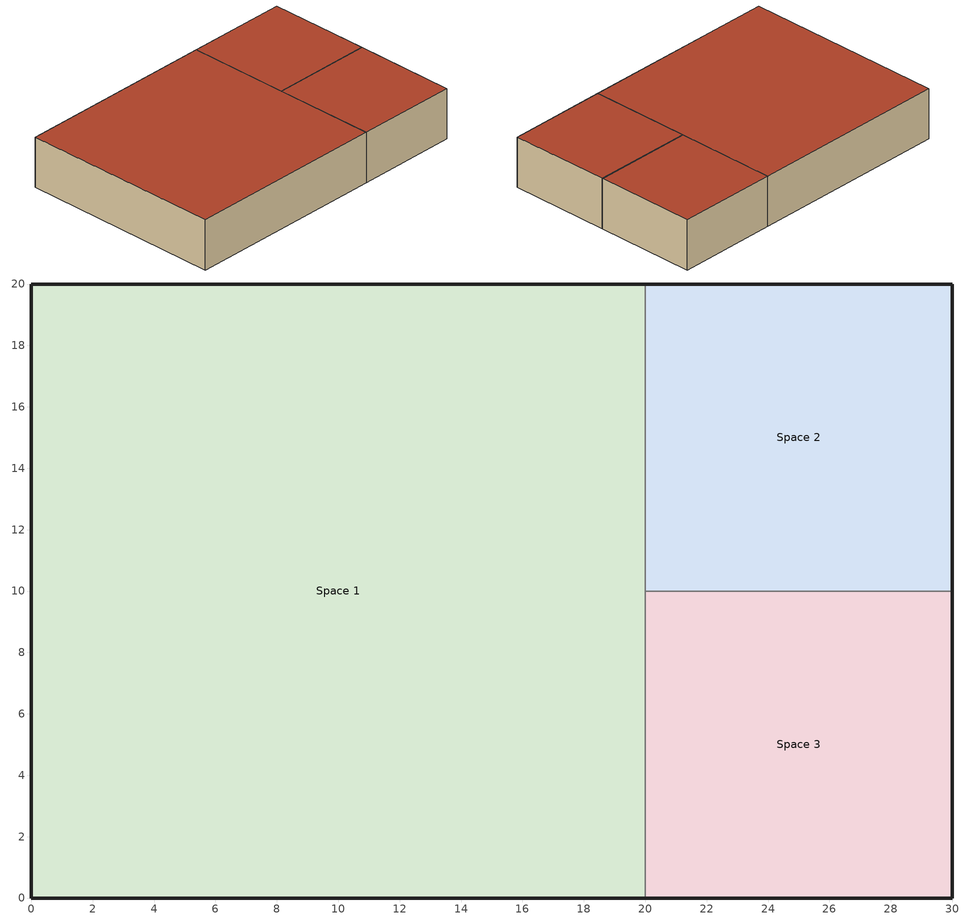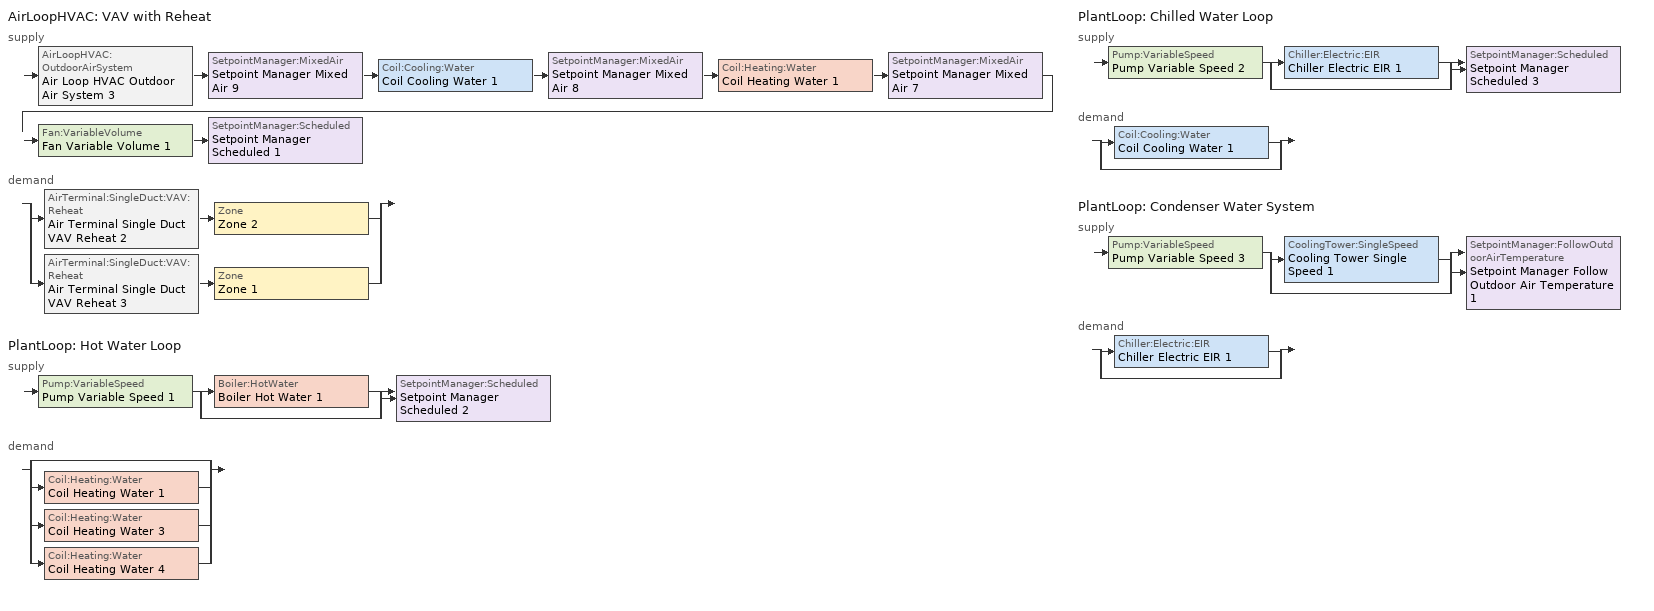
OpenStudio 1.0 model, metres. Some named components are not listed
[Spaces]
Space 1
 floor ground: 0,0 0,20 20,20 20,10 20,0 z0
 wall outside: 20,20 0,20 0,0 20,0 z0:5
 wall to Space 2: 20,10 20,20 z0:5
 wall to Space 3: 20,0 20,10 z0:5
 roof outside: 20,0 20,10 20,20 0,20 0,0 z5
Space 2
 floor ground: 20,10 20,20 30,20 30,10 z0
 wall outside: 30,10 30,20 20,20 z0:5
 wall to Space 3: 20,10 30,10 z0:5
 roof outside: 30,10 30,20 20,20 20,10 z5
Space 3
 floor ground: 20,0 20,10 30,10 30,0 z0
 wall outside: 20,0 30,0 30,10 z0:5
 roof outside: 30,0 30,10 20,10 20,0 z5
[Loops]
AirLoopHVAC 'VAV with Reheat'
 supply: AirLoopHVAC:OutdoorAirSystem 'Air Loop HVAC Outdoor Air System 3' > SetpointManager:MixedAir 'Setpoint Manager Mixed Air 9' > Coil:Cooling:Water 'Coil Cooling Water 1' > SetpointManager:MixedAir 'Setpoint Manager Mixed Air 8' > Coil:Heating:Water 'Coil Heating Water 1' > SetpointManager:MixedAir 'Setpoint Manager Mixed Air 7' > Fan:VariableVolume 'Fan Variable Volume 1' > SetpointManager:Scheduled 'Setpoint Manager Scheduled 1'
 demand: split
  | AirTerminal:SingleDuct:VAV:Reheat 'Air Terminal Single Duct VAV Reheat 2' > Zone 'Zone 2'
  | AirTerminal:SingleDuct:VAV:Reheat 'Air Terminal Single Duct VAV Reheat 3' > Zone 'Zone 1'
PlantLoop 'Hot Water Loop'
 supply: Pump:VariableSpeed 'Pump Variable Speed 1' > split
  | Boiler:HotWater 'Boiler Hot Water 1'
  | bypass
  join > SetpointManager:Scheduled 'Setpoint Manager Scheduled 2'
 demand: split
  | bypass
  | Coil:Heating:Water 'Coil Heating Water 1'
  | Coil:Heating:Water 'Coil Heating Water 3'
  | Coil:Heating:Water 'Coil Heating Water 4'
PlantLoop 'Chilled Water Loop'
 supply: Pump:VariableSpeed 'Pump Variable Speed 2' > split
  | Chiller:Electric:EIR 'Chiller Electric EIR 1'
  | bypass
  join > SetpointManager:Scheduled 'Setpoint Manager Scheduled 3'
 demand: split
  | Coil:Cooling:Water 'Coil Cooling Water 1'
  | bypass
PlantLoop 'Condenser Water System'
 supply: Pump:VariableSpeed 'Pump Variable Speed 3' > split
  | CoolingTower:SingleSpeed 'Cooling Tower Single Speed 1'
  | bypass
  join > SetpointManager:FollowOutdoorAirTemperature 'Setpoint Manager Follow Outdoor Air Temperature 1'
 demand: split
  | Chiller:Electric:EIR 'Chiller Electric EIR 1'
  | bypass
[Building]
Building 1: Default Construction Set=Building Default Constructions
[SizingPeriod:DesignDay] Barometric Pressure {Pa}=98934; Sky Clearness=0; Rain Indicator=0; Snow Indicator=0; Day of Month=21; Daylight Saving Time Indicator=0; Dry-Bulb Temperature Range Modifier Type=DefaultMultipliers
Name | Maximum Dry-Bulb Temperature {C} | Daily Dry-Bulb Temperature Range {deltaC} | Humidity Indicating Conditions at Maximum Dry-Bulb {BasedOnField A3} | Wind Speed {m/s} | Wind Direction {deg} | Month | Day Type | Humidity Indicating Type | Solar Model Indicator | ASHRAE Taub | ASHRAE Taud
Chicago Ohare Intl Ap Ann Clg .4% Condns DB=>MWB | 33.3 | 10.5 | 23.7 | 5.2 | 230 | 7 | SummerDesignDay | Wetbulb | ASHRAETau | 0.455 | 2.05
Chicago Ohare Intl Ap Ann Htg 99.6% Condns DB | -20 | 0 | -20 | 4.9 | 270 | 1 | WinterDesignDay | Wetbulb | ASHRAEClearSky
Chicago Ohare Intl Ap Ann Clg .4% Condns WB=>MDB | 31.2 | 10.5 | 25.5 | 5.2 | 230 | 7 | SummerDesignDay | Wetbulb | ASHRAETau | 0.455 | 2.05
Chicago Ohare Intl Ap Ann Clg .4% Condns Enth=>MDB | 31.4 | 10.5 | 79200 | 5.2 | 230 | 7 | SummerDesignDay | Enthalpy | ASHRAETau | 0.455 | 2.05
Chicago Ohare Intl Ap Ann Clg .4% Condns DP=>MDB | 28.9 | 10.5 | 23.8 | 5.2 | 230 | 7 | SummerDesignDay | Dewpoint | ASHRAETau | 0.455 | 2.05
Chicago Ohare Intl Ap Ann Hum_n 99.6% Condns DP=>MCDB | -19.2 | 0 | -25.7 | 4.9 | 270 | 1 | WinterDesignDay | Dewpoint | ASHRAEClearSky
Chicago Ohare Intl Ap Ann Htg Wind 99.6% Condns WS=>MCDB | -3.5 | 0 | -3.5 | 12.4 | 270 | 1 | WinterDesignDay | Wetbulb | ASHRAEClearSky
[Material] Roughness=Smooth
Name | Thickness {m} | Conductivity {W/m-K} | Density {kg/m3} | Specific Heat {J/kg-K}
Plywood - 5/8in | 0.015875 | 0.12 | 544 | 1210
Expanded Polystyrene - 2in | 0.0508 | 0.0352 | 24 | 1210
Heavyweight Concrete  6in | 0.1524 | 1.95 | 2242.6 | 900
[WindowMaterial:SimpleGlazingSystem]
Glass: U-Factor {W/m2-K}=0.1; Solar Heat Gain Coefficient=0.3; Visible Transmittance=0.7
[Construction]
Ext Wall Construction: Plywood - 5/8in, Expanded Polystyrene - 2in, Heavyweight Concrete  6in
Int Wall Construction: Plywood - 5/8in, Plywood - 5/8in
Roof Construction: Plywood - 5/8in, Expanded Polystyrene - 2in, Expanded Polystyrene - 2in, Plywood - 5/8in
Window Construction: Glass
[DefaultSurfaceConstructions]
Name | Floor Construction | Wall Construction | Roof Ceiling Construction
Default Surface Constructions 1; Default Surface Constructions 3 | Ext Wall Construction | Ext Wall Construction | Roof Construction
Default Surface Constructions 2 | Int Wall Construction | Int Wall Construction
[DefaultSubSurfaceConstructions] Fixed Window Construction=Window Construction; Door Construction=Window Construction
Default Sub Surface Constructions 1; Default Sub Surface Constructions 2
[DefaultConstructionSet]
Building Default Constructions: Default Exterior Surface Constructions=Default Surface Constructions 3; Default Interior Surface Constructions=Default Surface Constructions 2; Default Ground Contact Surface Constructions=Default Surface Constructions 1; Default Exterior SubSurface Constructions=Default Sub Surface Constructions 2; Default Interior SubSurface Constructions=Default Sub Surface Constructions 1
[BuildingStory]
First Floor}: Nominal Floor to Floor Height {m}=5
[Space] Building Story=First Floor}
Name | Space Type | Thermal Zone
Space 1 | Space Type A | Zone 1
Space 2 | Space Type A | Zone 2
Space 3 | Space Type B | Zone 2
[People:Definition]
People Def - 1 person/200sf: Number of People Calculation Method=People/Area; People per Space Floor Area {person/m2}=0.05382; Fraction Radiant=0.3; Sensible Heat Fraction=0.1
[Lights:Definition] Design Level Calculation Method=Watts/Area; Fraction Radiant=0.3; Fraction Visible=0.2; Return Air Fraction=0
Name | Watts per Space Floor Area {W/m2}
Lights Def - 1 W/sf | 11
Lights Def - 2 W/sf | 22
[DesignSpecification:OutdoorAir]
Design OA: Outdoor Air Flow per Person {m3/s-person}=0.010765
[SpaceType] Default Schedule Set=Building Default Schedule Set; Design Specification Outdoor Air Object=Design OA
Space Type A; Space Type B
[People] People Definition=People Def - 1 person/200sf
Name | Space or SpaceType
People for Space Type A | Space Type A
People for Space Type B | Space Type B
[Lights]
Name | Lights Definition | Space or SpaceType
Lights for Space Type A | Lights Def - 1 W/sf | Space Type A
Lights for Space Type B | Lights Def - 2 W/sf | Space Type B
[DefaultScheduleSet]
Building Default Schedule Set: Number of People Schedule=Occupancy Schedule; People Activity Level Schedule=People Activity Schedule; Lighting Schedule=Lighting Schedule
[ThermalZone] Use Ideal Air Loads=No
Name | Thermostat
Zone 1 | Thermostat Setpoint Dual Setpoint 1
Zone 2 | Thermostat Setpoint Dual Setpoint 2
[Sizing:Zone] Zone Cooling Design Supply Air Temperature {C}=14; Zone Heating Design Supply Air Temperature {C}=40; Zone Cooling Design Supply Air Humidity Ratio {kg-H2O/kg-air}=0.0085; Zone Heating Design Supply Air Humidity Ratio {kg-H2O/kg-air}=0.008; Heating Design Air Flow Method=DesignDay
Name | Cooling Design Air Flow Method
Zone 1 | DesignDay
Zone 2
[Zone equipment]
Zone 1: Air Terminal Single Duct VAV Reheat 3
Zone 2: Air Terminal Single Duct VAV Reheat 2
[ThermostatSetpoint:DualSetpoint] Heating Setpoint Temperature Schedule=Heating Setpoint Schedule; Cooling Setpoint Temperature Schedule=Cooling Setpoint Schedule
Thermostat Setpoint Dual Setpoint 1; Thermostat Setpoint Dual Setpoint 2
[AirLoopHVAC]
VAV with Reheat: Design Supply Air Flow Rate {m3/s}=AutoSize
[AvailabilityManager:Scheduled]
Availability Manager Scheduled 3: Schedule=Always On Discrete
[Sizing:System]
VAV with Reheat: Type of Load to Size On=Sensible; Design Outdoor Air Flow Rate {m3/s}=Autosize; Minimum System Air Flow Ratio=0.3; Preheat Design Temperature {C}=7; Preheat Design Humidity Ratio {kg-H2O/kg-Air}=0.008; Precool Design Temperature {C}=12.8; Precool Design Humidity Ratio {kg-H2O/kg-Air}=0.008; Central Cooling Design Supply Air Temperature {C}=12.8; Central Heating Design Supply Air Temperature {C}=12.8; Sizing Option=NonCoincident; 100% Outdoor Air in Cooling=Yes; 100% Outdoor Air in Heating=Yes; Central Cooling Design Supply Air Humidity Ratio {kg-H2O/kg-Air}=0.0085; Central Heating Design Supply Air Humidity Ratio {kg-H2O/kg-Air}=0.008; Cooling Design Air Flow Method=DesignDay; Cooling Design Air Flow Rate {m3/s}=0; Heating Design Air Flow Method=DesignDay; Heating Design Air Flow Rate {m3/s}=0; System Outdoor Air Method=ZoneSum
[Fan:VariableVolume]
Fan Variable Volume 1: Availability Schedule=Always On Discrete; Fan Efficiency=0.6045; Pressure Rise {Pa}=500; Maximum Flow Rate {m3/s}=Autosize; Fan Power Minimum Flow Rate Input Method=FixedFlowRate; Fan Power Minimum Flow Fraction=0; Fan Power Minimum Air Flow Rate {m3/s}=0; Motor Efficiency=0.93; Motor In Airstream Fraction=1; Fan Power Coefficient 1=0.0407599; Fan Power Coefficient 2=0.088045; Fan Power Coefficient 3=-0.0729261; Fan Power Coefficient 4=0.94374; Fan Power Coefficient 5=0
[Coil:Heating:Water] Availability Schedule=Always On Discrete
Coil Heating Water 1; Coil Heating Water 3; Coil Heating Water 4
[Coil:Cooling:Water]
Coil Cooling Water 1: Availability Schedule=Always On Discrete
[SetpointManager:Scheduled] Control Variable=Temperature
Name | Schedule
Setpoint Manager Scheduled 1 | Deck Temperature
Setpoint Manager Scheduled 2 | Hot Water Temperature
Setpoint Manager Scheduled 3 | Chilled Water Temperature
[Controller:OutdoorAir]
Controller Outdoor Air 3: Minimum Outdoor Air Flow Rate {m3/s}=Autosize; Maximum Outdoor Air Flow Rate {m3/s}=Autosize; Economizer Control Type=NoEconomizer; Economizer Control Action Type=ModulateFlow; Economizer Maximum Limit Dry-Bulb Temperature {C}=28; Economizer Maximum Limit Enthalpy {J/kg}=64000; Economizer Minimum Limit Dry-Bulb Temperature {C}=-100; Lockout Type=NoLockout; Minimum Limit Type=FixedMinimum; Controller Mechanical Ventilation=Controller Mechanical Ventilation 3; High Humidity Control=No; Heat Recovery Bypass Control Type=BypassWhenOAFlowGreaterThanMinimum
[Controller:MechanicalVentilation]
Controller Mechanical Ventilation 3: Availability Schedule=Always On Discrete; System Outdoor Air Method=ZoneSum
[AirLoopHVAC:OutdoorAirSystem]
Air Loop HVAC Outdoor Air System 3: Controller=Controller Outdoor Air 3
[PlantLoop] Plant Loop Volume {m3}=Autocalculate
Name | Fluid Type
Hot Water Loop | Water
Chilled Water Loop; Condenser Water System
[Sizing:Plant]
Name | Loop Type | Design Loop Exit Temperature {C} | Loop Design Temperature Difference {deltaC}
Hot Water Loop | Heating | 82 | 11
Chilled Water Loop | Cooling | 7.22 | 6.67
Condenser Water System | Condenser | 29.4 | 5.6
[Pump:VariableSpeed] Pump Control Type=Intermittent
Pump Variable Speed 1; Pump Variable Speed 2; Pump Variable Speed 3
[Boiler:HotWater]
Boiler Hot Water 1: Efficiency Curve Temperature Evaluation Variable=LeavingBoiler; Normalized Boiler Efficiency Curve=Boiler Efficiency; Water Outlet Upper Temperature Limit {C}=99; Boiler Flow Mode=ConstantFlow; Parasitic Electric Load {W}=0; Sizing Factor=1
[Controller:WaterCoil]
Name | Action
Controller Water Coil 1 | Normal
Controller Water Coil 2 | Reverse
[Chiller:Electric:EIR]
Chiller Electric EIR 1: Reference Capacity {W}=Autosize; Reference COP {W/W}=5.5; Cooling Capacity Function of Temperature Curve=Curve Biquadratic 5; Electric Input to Cooling Output Ratio Function of Temperature Curve=Curve Biquadratic 6; Electric Input to Cooling Output Ratio Function of Part Load Ratio Curve=Curve Quadratic 7; Design Heat Recovery Water Flow Rate {m3/s}=0; Sizing Factor=1; Basin Heater Capacity {W/K}=0; Basin Heater Setpoint Temperature {C}=10
[CoolingTower:SingleSpeed]
Cooling Tower Single Speed 1: Design Water Flow Rate {m3/s}=autosize; Design Air Flow Rate {m3/s}=autosize; Fan Power at Design Air Flow Rate {W}=autosize; U-Factor Times Area Value at Design Air Flow Rate {W/K}=autosize; Air Flow Rate in Free Convection Regime {m3/s}=autosize; U-Factor Times Area Value at Free Convection Air Flow Rate {W/K}=autosize; Performance Input Method=UFactorTimesAreaAndDesignWaterFlowRate; Free Convection Capacity {W}=0
[SetpointManager:FollowOutdoorAirTemperature]
Setpoint Manager Follow Outdoor Air Temperature 1: Control Variable=Temperature; Reference Temperature Type=OutdoorAirWetBulb; Offset Temperature Difference {deltaC}=1.5; Maximum Setpoint Temperature {C}=80; Minimum Setpoint Temperature {C}=6
[AirTerminal:SingleDuct:VAV:Reheat] Availability Schedule=Always On Discrete; Maximum Air Flow Rate {m3/s}=Autocalculate; Zone Minimum Air Flow Input Method=Constant; Constant Minimum Air Flow Fraction=0.3; Fixed Minimum Air Flow Rate {m3/s}=0; Maximum Hot Water or Steam Flow Rate {m3/s}=Autocalculate; Minimum Hot Water or Steam Flow Rate {m3/s}=0; Convergence Tolerance=0.001; Damper Heating Action=Normal; Maximum Flow per Zone Floor Area During Reheat {m3/s-m2}=Autocalculate; Maximum Flow Fraction During Reheat=Autocalculate; Maximum Reheat Air Temperature {C}=35
Name | Reheat Coil
Air Terminal Single Duct VAV Reheat 2 | Coil Heating Water 3
Air Terminal Single Duct VAV Reheat 3 | Coil Heating Water 4
[Schedule:Ruleset]
Name | Default Day Schedule | Summer Design Day Schedule | Winter Design Day Schedule
Occupancy Schedule | Occupancy Schedule Week Day
Lighting Schedule | Lighting Schedule Week Day
Heating Setpoint Schedule | Heating Setpoint Schedule All Days
Cooling Setpoint Schedule | Cooling Setpoint Schedule All Days
People Activity Schedule | People Activity Schedule All Days
Deck Temperature | Deck Temperature Default | Deck Temperature Summer Design Day | Deck Temperature Winter Design Day
Hot Water Temperature | Hot Water Temperature Default | Hot Water Temperature Summer Design Day | Hot Water Temperature Winter Design Day
Chilled Water Temperature | Chilled Water Temperature Default | Chilled Water Temperature Summer Design Day | Chilled Water Temperature Winter Design Day
[Schedule:Day]
Occupancy Schedule Week Day; Lighting Schedule Week Day: 9, 0, 0, 18, 0, 0.9, 24, 0, 0
Occupancy Schedule Saturday; Occupancy Schedule Sunday; Lighting Schedule Saturday; Lighting Schedule Sunday: 9, 0, 0, 17, 0, 0.5, 24, 0, 0
Heating Setpoint Schedule All Days: 7, 0, 18.33, 20, 0, 21.11, 24, 0, 18.33
Cooling Setpoint Schedule All Days: 7, 0, 26.67, 20, 0, 23.89, 24, 0, 26.67
People Activity Schedule All Days: 24, 0, 120
Deck Temperature Default; Deck Temperature Winter Design Day; Deck Temperature Summer Design Day: 24, 0, 12.8
Hot Water Temperature Default; Hot Water Temperature Winter Design Day; Hot Water Temperature Summer Design Day: 24, 0, 67
Chilled Water Temperature Default; Chilled Water Temperature Winter Design Day; Chilled Water Temperature Summer Design Day: 24, 0, 6.7
[Schedule:Rule]
Name | Schedule Ruleset | Rule Order | Day Schedule | Apply Saturday | Apply Sunday
Occupancy Schedule Saturday Rule | Occupancy Schedule | 1 | Occupancy Schedule Saturday | Yes
Occupancy Schedule Sunday Rule | Occupancy Schedule | 0 | Occupancy Schedule Sunday |  | Yes
Lighting Schedule Saturday Rule | Lighting Schedule | 1 | Lighting Schedule Saturday | Yes
Lighting Schedule Sunday Rule | Lighting Schedule | 0 | Lighting Schedule Sunday |  | Yes
[Schedule:Constant]
Always On Discrete: Value=1
[Curve:Biquadratic]
Name | Coefficient1 Constant | Coefficient2 x | Coefficient3 x**2 | Coefficient4 y | Coefficient5 y**2 | Coefficient6 x*y | Minimum Value of x {BasedOnField A2} | Maximum Value of x {BasedOnField A2} | Minimum Value of y {BasedOnField A3} | Maximum Value of y {BasedOnField A3} | Input Unit Type for X | Input Unit Type for Y | Output Unit Type
Boiler Efficiency | 1 | 0 | 0 | 0 | 0 | 0 | 0 | 1 | 0 | 1 | Dimensionless | Dimensionless | Dimensionless
Curve Biquadratic 5 | 1.02152 | 0.0370359 | 0.000233248 | -0.00389405 | -6.52536e-05 | -0.000268045 | 5 | 10 | 24 | 35
Curve Biquadratic 6 | 0.701769 | -0.00452016 | 0.00053311 | -0.00549821 | 0.000544579 | -0.000729032 | 5 | 10 | 24 | 35
[Curve:Quadratic]
Curve Quadratic 7: Coefficient1 Constant=0.0636912; Coefficient2 x=0.584888; Coefficient3 x**2=0.352803; Minimum Value of x {BasedOnField A2}=0; Maximum Value of x {BasedOnField A2}=1
